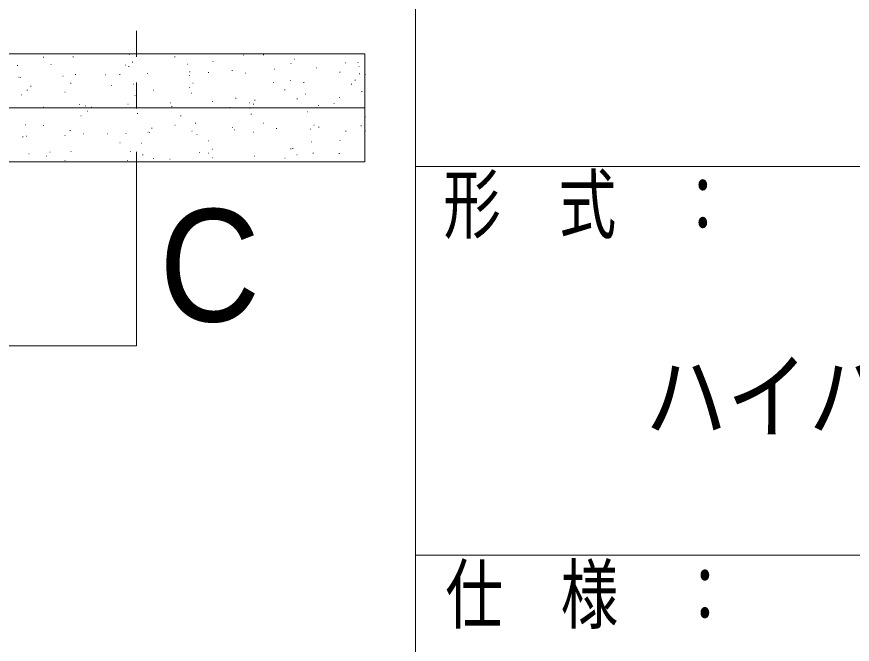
# Model space of a CAD drawing. Units: millimetres, scale not verified. Extents: x -1206 to 1200, y -831 to 831.
# Drawn here: x 681.8 to 875.2, y 540.6 to 685.9 of the extents above; entities that cross this region are included whole.
import ezdxf
from ezdxf.enums import TextEntityAlignment as Align

# ---------------------------------------------------------------- set-up
doc = ezdxf.new("R2010")
doc.units = ezdxf.units.MM
doc.header["$LTSCALE"] = 10
doc.linetypes.add('DOUBLE_CHAIN1', pattern=[8.8, 5, -1, 0.6, -0.6, 0.6, -1])
for name, color, linetype, lineweight in [('0-1_0', 3, 'Continuous', 9), ('0-F_zumenwaku', 6, 'Continuous', 9), ('1-0_10ユーザー', 4, 'DOUBLE_CHAIN1', 9)]:
    doc.layers.add(name, color=color, linetype=linetype, lineweight=lineweight)
doc.layers.add('0-E_moji', color=2, linetype='Continuous')
doc.styles.add('ＭＳ Ｐゴシック', font='')
doc.styles.get('ＭＳ Ｐゴシック').set_extended_font_data('MS PGothic')

msp = doc.modelspace()

# ---------------------------------------------------------------- linework, layer by layer
at = {"layer": '0-1_0', "color": 2}
for p, q in [((672.2, 677.32), (762.43, 677.32)), ((672.2, 664.82), (762.43, 664.82)), ((672.2, 652.32), (762.43, 652.32))]:
    msp.add_line(p, q, dxfattribs=at)
at = {"layer": '0-1_0', "color": 7}
msp.add_line((762.43, 677.32), (672.2, 677.32), dxfattribs=at)
at = {"layer": '0-1_0'}
for p, q in [((707.92, 677.16), (708.02, 677.16)), ((734.25, 676.98), (734.35, 676.98)), ((738.91, 677.09), (739.01, 677.09)), ((687.99, 676.5), (688.09, 676.5)), ((694.84, 676.61), (694.94, 676.61)), ((708.59, 675.34), (708.69, 675.34)), ((718.38, 676.6), (718.48, 676.6)), ((727.23, 675.54), (727.33, 675.54)), ((745.28, 675.1), (745.38, 675.1)), ((746.13, 676.03), (746.23, 676.03)), ((757.93, 675.23), (758.03, 675.23)), ((760.78, 675.32), (760.88, 675.32)), ((681.96, 674.57), (682.06, 674.57)), ((689.69, 674.84), (689.79, 674.84)), ((707.02, 674.64), (707.12, 674.64)), ((707.74, 674.4), (707.84, 674.4)), ((721.37, 674.94), (721.47, 674.94)), ((721.85, 673.1), (721.95, 673.1)), ((731.64, 673.42), (731.74, 673.42)), ((741.43, 673.74), (741.53, 673.74)), ((751.22, 674.06), (751.32, 674.06)), ((756.57, 673.09), (756.67, 673.09)), ((761.01, 674.38), (761.11, 674.38)), ((682.31, 671.92), (682.41, 671.92)), ((682.7, 671.82), (682.8, 671.82)), ((692.49, 672.14), (692.59, 672.14)), ((695.39, 672.48), (695.49, 672.48)), ((702.28, 672.46), (702.38, 672.46)), ((705.66, 672.5), (705.76, 672.5)), ((712.07, 672.78), (712.17, 672.78)), ((721.72, 672.3), (721.82, 672.3)), ((726.18, 672.99), (726.28, 672.99)), ((734.8, 672.85), (734.9, 672.85)), ((745.21, 671.13), (745.31, 671.13)), ((760.13, 671.18), (760.23, 671.18)), ((761.13, 672.68), (761.23, 672.68)), ((762.43, 672.52), (762.53, 672.52)), ((685.05, 669.79), (685.15, 669.79)), ((694.3, 670.53), (694.4, 670.53)), ((703.69, 669.98), (703.79, 669.98)), ((708.83, 670.26), (708.93, 670.26)), ((721.74, 669.54), (721.84, 669.54)), ((722.59, 670.48), (722.69, 670.48)), ((741.23, 670.68), (741.33, 670.68)), ((748.24, 670.64), (748.34, 670.64)), ((759.28, 670.24), (759.38, 670.24)), ((682.85, 667.79), (682.95, 667.79)), ((684.2, 668.85), (684.3, 668.85)), ((692.94, 668.39), (693.04, 668.39)), ((709.18, 667.62), (709.28, 667.62)), ((713.46, 668.89), (713.56, 668.89)), ((722.26, 668.17), (722.36, 668.17)), ((743.85, 668.98), (743.95, 668.98)), ((748.59, 667.99), (748.69, 667.99)), ((761.67, 668.55), (761.77, 668.55)), ((696.3, 665.58), (696.4, 665.58)), ((707.53, 665.61), (707.63, 665.61)), ((717.32, 665.93), (717.42, 665.93)), ((727.11, 666.25), (727.21, 666.25)), ((732.49, 667.02), (732.59, 667.02)), ((735.71, 665.95), (735.81, 665.95)), ((736.59, 665.62), (736.69, 665.62)), ((736.9, 666.57), (737, 666.57)), ((746.69, 666.89), (746.79, 666.89)), ((751.66, 665.37), (751.76, 665.37)), ((755.23, 665.82), (755.33, 665.82)), ((756.48, 667.21), (756.58, 667.21)), ((683.24, 664.82), (683.34, 664.82)), ((687.96, 664.97), (688.06, 664.97)), ((690.66, 664.82), (690.76, 664.82)), ((697.75, 665.29), (697.85, 665.29)), ((698.2, 663.99), (698.3, 663.99)), ((698.95, 664.82), (699.05, 664.82)), ((698.95, 664.82), (699.05, 664.82)), ((699.05, 664.93), (699.15, 664.93)), ((700.74, 664.78), (700.84, 664.78)), ((700.77, 664.82), (700.87, 664.82)), ((709.55, 664.82), (709.65, 664.82)), ((709.55, 664.82), (709.65, 664.82)), ((709.73, 663.49), (709.83, 663.49)), ((717.69, 665.13), (717.79, 665.13)), ((722.7, 664.82), (722.8, 664.82)), ((731.09, 664.82), (731.19, 664.82)), ((731.13, 664.88), (731.23, 664.88)), ((735.74, 664.69), (735.84, 664.69)), ((735.86, 664.82), (735.96, 664.82)), ((735.86, 664.82), (735.96, 664.82)), ((741.19, 664.82), (741.29, 664.82)), ((749.01, 664.82), (749.11, 664.82)), ((749.01, 664.82), (749.11, 664.82)), ((749.13, 663.86), (749.23, 663.86)), ((762.16, 664.82), (762.26, 664.82)), ((696.65, 662.93), (696.75, 662.93)), ((719.77, 662.92), (719.87, 662.92)), ((736.05, 663.31), (736.15, 663.31)), ((762.43, 662.75), (762.53, 662.75)), ((683.76, 660.89), (683.86, 660.89)), ((688.02, 660.68), (688.12, 660.68)), ((694.15, 659.57), (694.25, 659.57)), ((713.05, 660.07), (713.15, 660.07)), ((718.41, 660.78), (718.51, 660.78)), ((723.17, 661.27), (723.27, 661.27)), ((731.69, 660.27), (731.79, 660.27)), ((732.14, 659.7), (732.24, 659.7)), ((738.93, 661.27), (739.03, 661.27)), ((741.92, 660.02), (742.02, 660.02)), ((749.73, 659.83), (749.83, 659.83)), ((750.59, 660.76), (750.69, 660.76)), ((751.71, 660.34), (751.81, 660.34)), ((761.5, 660.66), (761.6, 660.66)), ((683.2, 658.1), (683.3, 658.1)), ((684.11, 658.25), (684.21, 658.25)), ((692.98, 658.42), (693.08, 658.42)), ((697.19, 658.8), (697.29, 658.8)), ((702.77, 658.74), (702.87, 658.74)), ((707.05, 658.82), (707.15, 658.82)), ((712.19, 659.13), (712.29, 659.13)), ((712.56, 659.06), (712.66, 659.06)), ((722.35, 659.38), (722.45, 659.38)), ((723.52, 658.62), (723.62, 658.62)), ((736.6, 659.18), (736.7, 659.18)), ((757.96, 659.41), (758.06, 659.41)), ((762.43, 659.45), (762.53, 659.45)), ((762.43, 659.45), (762.53, 659.45)), ((705.68, 656.68), (705.78, 656.68)), ((710.63, 656.59), (710.73, 656.59)), ((726.21, 657.17), (726.31, 657.17)), ((750.04, 656.96), (750.14, 656.96)), ((756.6, 657.27), (756.7, 657.27)), ((684.65, 654.12), (684.75, 654.12)), ((689.51, 654.52), (689.61, 654.52)), ((694.33, 654.71), (694.43, 654.71)), ((708.15, 654.71), (708.25, 654.71)), ((710.98, 653.94), (711.08, 653.94)), ((724.06, 654.49), (724.16, 654.49)), ((726.19, 654.27), (726.29, 654.27)), ((727.05, 655.21), (727.15, 655.21)), ((745.24, 655.31), (745.34, 655.31)), ((745.69, 655.41), (745.79, 655.41)), ((746.63, 653.89), (746.73, 653.89)), ((750.39, 654.32), (750.49, 654.32)), ((756.41, 654.21), (756.51, 654.21)), ((684.89, 652.32), (684.99, 652.32)), ((687.5, 652.32), (687.6, 652.32)), ((687.63, 652.32), (687.73, 652.32)), ((687.63, 652.32), (687.73, 652.32)), ((688.65, 653.58), (688.75, 653.58)), ((692.8, 652.32), (692.9, 652.32)), ((692.96, 652.57), (693.06, 652.57)), ((697.67, 652.32), (697.77, 652.32)), ((697.67, 652.32), (697.77, 652.32)), ((698.04, 652.32), (698.14, 652.32)), ((702.91, 652.32), (703.01, 652.32)), ((707.47, 652.61), (707.57, 652.61)), ((707.7, 652.32), (707.8, 652.32)), ((711.2, 652.32), (711.3, 652.32)), ((711.2, 652.32), (711.3, 652.32)), ((713.49, 653.07), (713.59, 653.07)), ((717.26, 652.93), (717.36, 652.93)), ((717.73, 652.32), (717.83, 652.32)), ((724.35, 652.32), (724.45, 652.32)), ((724.4, 652.32), (724.5, 652.32)), ((727.05, 653.25), (727.15, 653.25)), ((727.77, 652.32), (727.87, 652.32)), ((736.84, 653.57), (736.94, 653.57)), ((737.5, 652.32), (737.6, 652.32)), ((737.8, 652.32), (737.9, 652.32)), ((743.34, 652.32), (743.44, 652.32)), ((743.88, 653.16), (743.98, 653.16)), ((747.83, 652.32), (747.93, 652.32)), ((750.65, 652.32), (750.75, 652.32)), ((750.65, 652.32), (750.75, 652.32)), ((753.44, 652.32), (753.54, 652.32)), ((757.87, 652.32), (757.97, 652.32)), ((761.31, 652.32), (761.41, 652.32))]:
    msp.add_line(p, q, dxfattribs=at)
for points in [[(762.43, 664.82), (762.43, 677.32), (672.2, 677.32), (672.2, 664.82)], [(762.43, 652.32), (762.43, 664.82), (672.2, 664.82), (672.2, 652.32)]]:
    msp.add_lwpolyline(points, close=True, dxfattribs=at)
at = {"layer": '0-F_zumenwaku'}
for p, q in [((774.12, 831.22), (774.12, -830.78)), ((774.12, 651.22), (1200.12, 651.22)), ((774.12, 561.22), (1200.12, 561.22))]:
    msp.add_line(p, q, dxfattribs=at)
at = {"layer": '1-0_10ユーザー'}
msp.add_lwpolyline([(504.29, 742.64), (709.53, 742.64), (709.53, 609.71), (504.29, 609.71)], close=True, dxfattribs=at)

# ---------------------------------------------------------------- texts
at = {"layer": '0-E_moji', "style": 'ＭＳ Ｐゴシック'}
for s, height, width, p in [('C', 26.03, 0.95, (714.81, 607.51)), ('ハイハッチ ODMM909タイプ（鍵付）', 16.27, 0.85, (827.34, 584.97))]:
    msp.add_text(s, height=height, dxfattribs=dict(at, width=width)).set_placement(p, align=Align.BOTTOM_LEFT)
at = {"layer": '0-F_zumenwaku', "style": 'ＭＳ Ｐゴシック', "width": 0.75}
for s, p in [('形\u3000式\u3000：', (780.56, 632.02)), ('仕\u3000様\u3000：', (781.04, 541.68))]:
    msp.add_text(s, height=13.05, dxfattribs=at).set_placement(p, align=Align.BOTTOM_LEFT)

doc.saveas('drawing.dxf')
